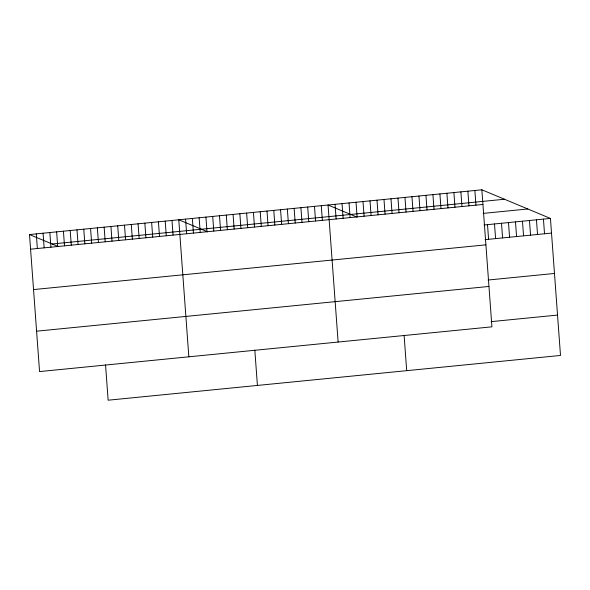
<?xml version="1.0" encoding="UTF-8"?>
<svg xmlns="http://www.w3.org/2000/svg" width="590" height="590" viewBox="0 0 590 590"><rect width="100%" height="100%" fill="white"/><g stroke="black" fill="none" stroke-linecap="round" stroke-linejoin="round"><path stroke-width="0.89" d="M481.86 189.796L491.927 326.831L39.559 371.575L29.5 234.547L481.86 189.796L550.441 218.425L560.5 355.453L108.14 400.204L105.544 364.871M52.127 243.994L504.494 199.243M30.577 249.194L482.937 204.45M483.24 213.388L527.807 208.978M484.021 224.996L550.441 218.425M485.098 239.651L551.51 233.08M33.541 289.579L485.902 244.835M488.063 280.029L554.482 273.465M36.595 331.189L488.955 286.445M491.116 321.639L557.535 315.075M356.906 217.054L328.055 205.01L338.122 342.045M207.628 231.818L178.777 219.775L188.844 356.81M29.5 234.547L58.351 246.591M543.449 219.119L544.518 233.765M536.457 219.805L537.534 234.459M529.466 220.498L530.543 235.152M522.475 221.191L523.551 235.845M515.483 221.884L516.56 236.538M508.492 222.57L509.568 237.224M501.5 223.263L502.577 237.918M494.509 223.957L495.585 238.611M487.517 224.65L488.594 239.304M474.869 190.489L475.946 205.143M467.877 191.175L468.954 205.829M460.886 191.868L461.963 206.522M453.894 192.561L454.971 207.215M446.903 193.255L447.98 207.909M439.911 193.948L440.988 208.594M432.927 194.634L433.997 209.288M425.936 195.327L427.005 209.981M418.944 196.02L420.021 210.674M411.953 196.713L413.029 211.36M404.961 197.399L406.038 212.053M397.97 198.093L399.047 212.747M404.106 335.334L406.694 370.668M390.978 198.786L392.055 213.44M383.987 199.479L385.064 214.133M376.995 200.165L378.072 214.819M370.004 200.858L371.081 215.512M363.012 201.551L364.089 216.206M356.021 202.245L357.098 216.899M349.029 202.938L350.106 217.585M342.038 203.624L343.115 218.278M335.046 204.317L336.123 218.971M321.27 205.681L322.346 220.335M314.485 206.353L315.562 221.007M307.7 207.024L308.776 221.678M300.915 207.695L301.992 222.349M294.13 208.366L295.207 223.02M287.345 209.037L288.421 223.691M280.56 209.708L281.637 224.362M273.775 210.379L274.852 225.033M266.99 211.05L268.067 225.705M260.205 211.721L261.281 226.376M253.42 212.393L254.496 227.047M246.635 213.064L247.712 227.718M254.821 350.099L257.417 385.44M239.85 213.735L240.927 228.389M233.065 214.406L234.142 229.06M226.28 215.077L227.356 229.731M219.495 215.748L220.564 230.402M212.71 216.419L213.779 231.073M205.917 217.091L206.994 231.745M199.132 217.762L200.209 232.416M192.347 218.433L193.424 233.087M185.562 219.104L186.639 233.758M171.992 220.446L173.069 235.1M165.207 221.117L166.284 235.771M158.422 221.788L159.499 236.443M151.637 222.459L152.714 237.114M144.852 223.131L145.929 237.785M138.067 223.802L139.144 238.456M131.282 224.473L132.359 239.127M124.497 225.144L125.574 239.798M117.712 225.815L118.789 240.469M110.927 226.486L112.004 241.14M104.142 227.157L105.219 241.812M97.357 227.829L98.427 242.483M90.572 228.5L91.642 243.154M83.78 229.171L84.857 243.825M76.995 229.842L78.072 244.496M70.21 230.513L71.287 245.167M63.425 231.184L64.502 245.838M56.64 231.855L57.717 246.509M49.855 232.526L50.932 247.181M43.07 233.205L44.147 247.852M36.285 233.876L37.362 248.523"/></g></svg>
